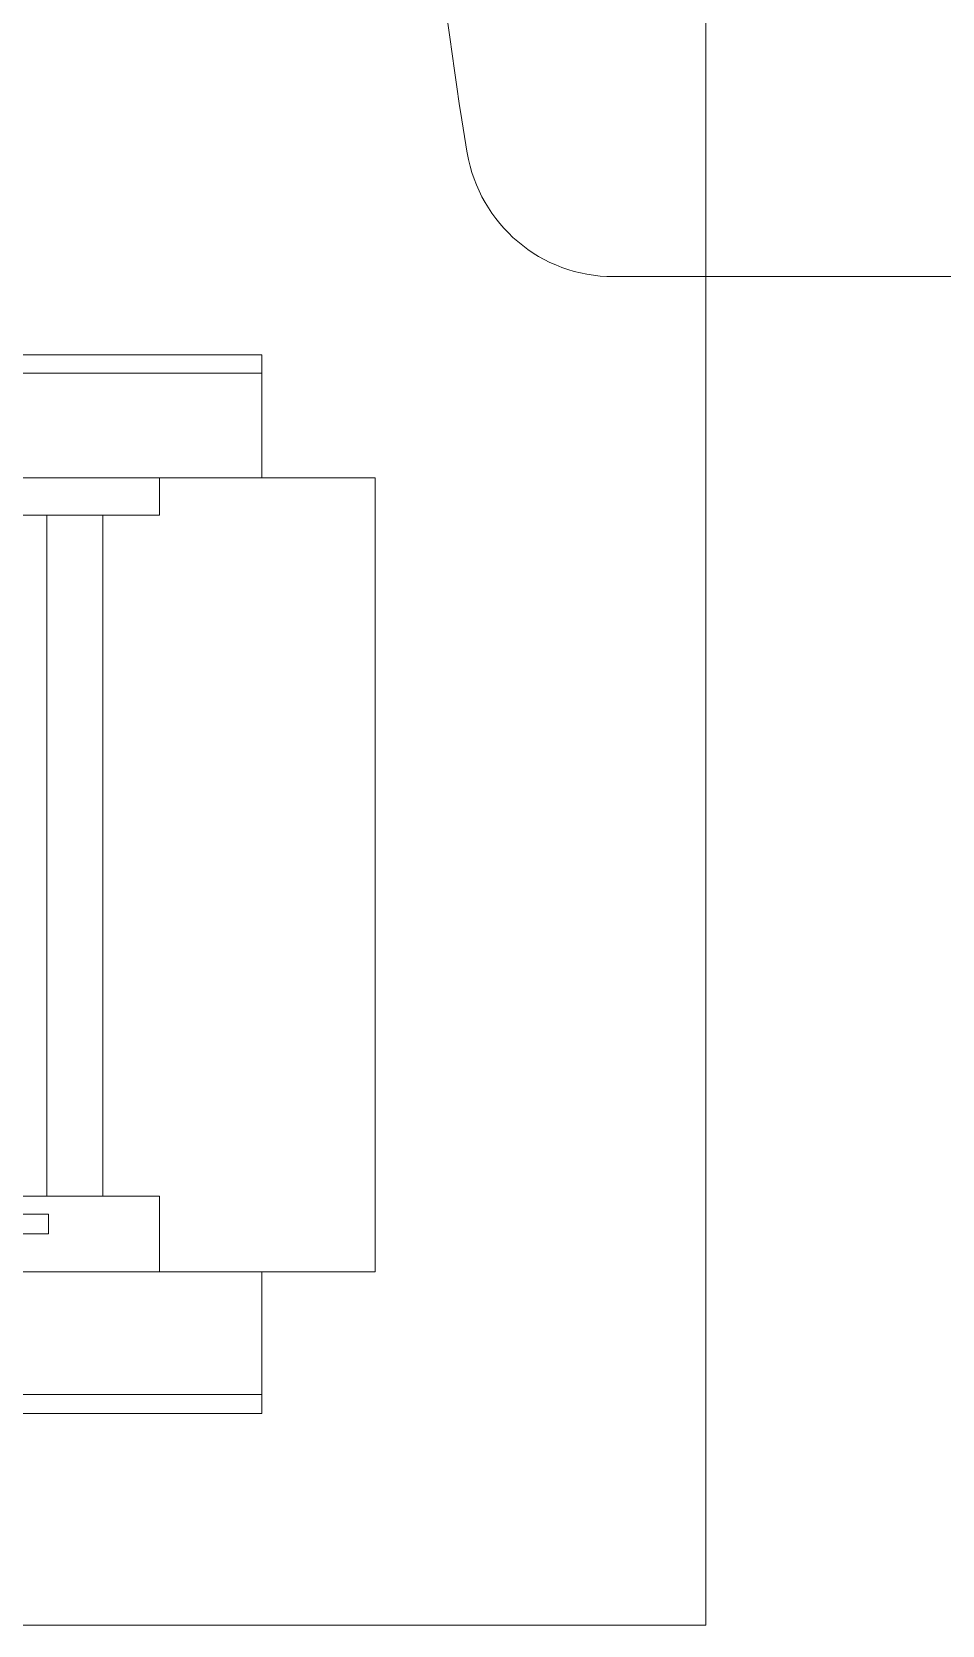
# Model space of a CAD drawing. Header units: millimetres. Extents: x -2143172 to 5255, y -610845 to 279739.
# Drawn here: x -1239798 to -1239492, y -17086 to -16549 of the extents above; entities that cross this region are included whole.
import ezdxf

# ---------------------------------------------------------------- set-up
doc = ezdxf.new("R2010")
doc.units = ezdxf.units.MM
doc.header["$LTSCALE"] = 30
doc.layers.get('0').update_dxf_attribs({"lineweight": 5})
doc.layers.add('LOADING', color=163, linetype='Continuous', lineweight=5)

# ---------------------------------------------------------------- blocks, each defined once
blk = doc.blocks.new('ITPPLT2C-P')
at = {"color": 0}
for p, q in [((0.02286, 0.03177), (0.26184, 0.03177)), ((0.26184, -0.00959), (0.26184, 0.03177)), ((0.03041, 0.02557), (0.26184, 0.02557)), ((0.3, -0.00959), (0.0401, -0.00959)), ((0.22741, -0.02218), (0.22741, -0.00959)), ((0.3, -0.27688), (0.3, -0.00959)), ((0.09395, -0.02218), (0.22741, -0.02218)), ((0.18945, -0.2515), (0.18945, -0.02218)), ((0.20824, -0.2515), (0.20824, -0.02218)), ((0.22741, -0.2515), (0.09395, -0.2515)), ((0.22741, -0.27688), (0.22741, -0.2515)), ((0.13947, -0.2575), (0.19003, -0.2575)), ((0.19003, -0.2575), (0.19003, -0.26409)), ((0.19003, -0.26409), (0.14567, -0.26409)), ((0.3, -0.27688), (0.0401, -0.27688)), ((0.26184, -0.27688), (0.26184, -0.32462)), ((0.03041, -0.31823), (0.26184, -0.31823)), ((0.02286, -0.32462), (0.26184, -0.32462))]:
    blk.add_line(p, q, dxfattribs=at)
blk = doc.blocks.new('GF21018-P')
at = {"color": 0}
blk.add_line((0.22049, 0.47563), (0.22049, 0.0675), dxfattribs=at)
for centre, radius, start, end in [((-0.0001, -0.52948), 1.06948, 80.36712, 99.63288), ((0.17049, 0.47563), 0.05, 0, 80.3671)]:
    blk.add_arc(centre, radius, start, end, dxfattribs=at)

msp = doc.modelspace()

# ---------------------------------------------------------------- linework, layer by layer
at = {"layer": 'LOADING'}
for p, q in [((-1239571.31, -15184.73, -0.1), (-1239571.31, -17085.63, -0.1)), ((-1239571.31, -17085.63, -0.1), (-1240051.31, -17085.63, -0.1))]:
    msp.add_line(p, q, dxfattribs=at)

# ---------------------------------------------------------------- block references
at = {"layer": 'LOADING', "extrusion": (7.77426e-06, 2.24021e-05, 1), "xscale": -1000, "yscale": 1000.000000000001, "zscale": 1000, "rotation": 90.00141075505213}
msp.add_blockref('GF21018-P', (-1239126.83, -16411.16, -10.1), dxfattribs=at)
at = {"layer": 'LOADING', "extrusion": (-7.77425e-06, 2.55393e-17, -1), "xscale": -1000, "yscale": 999.9999999999968, "zscale": 1000}
msp.add_blockref('ITPPLT2C-P', (1239982.81, -16689.76, 9.74), dxfattribs=at)

doc.saveas('drawing.dxf')
